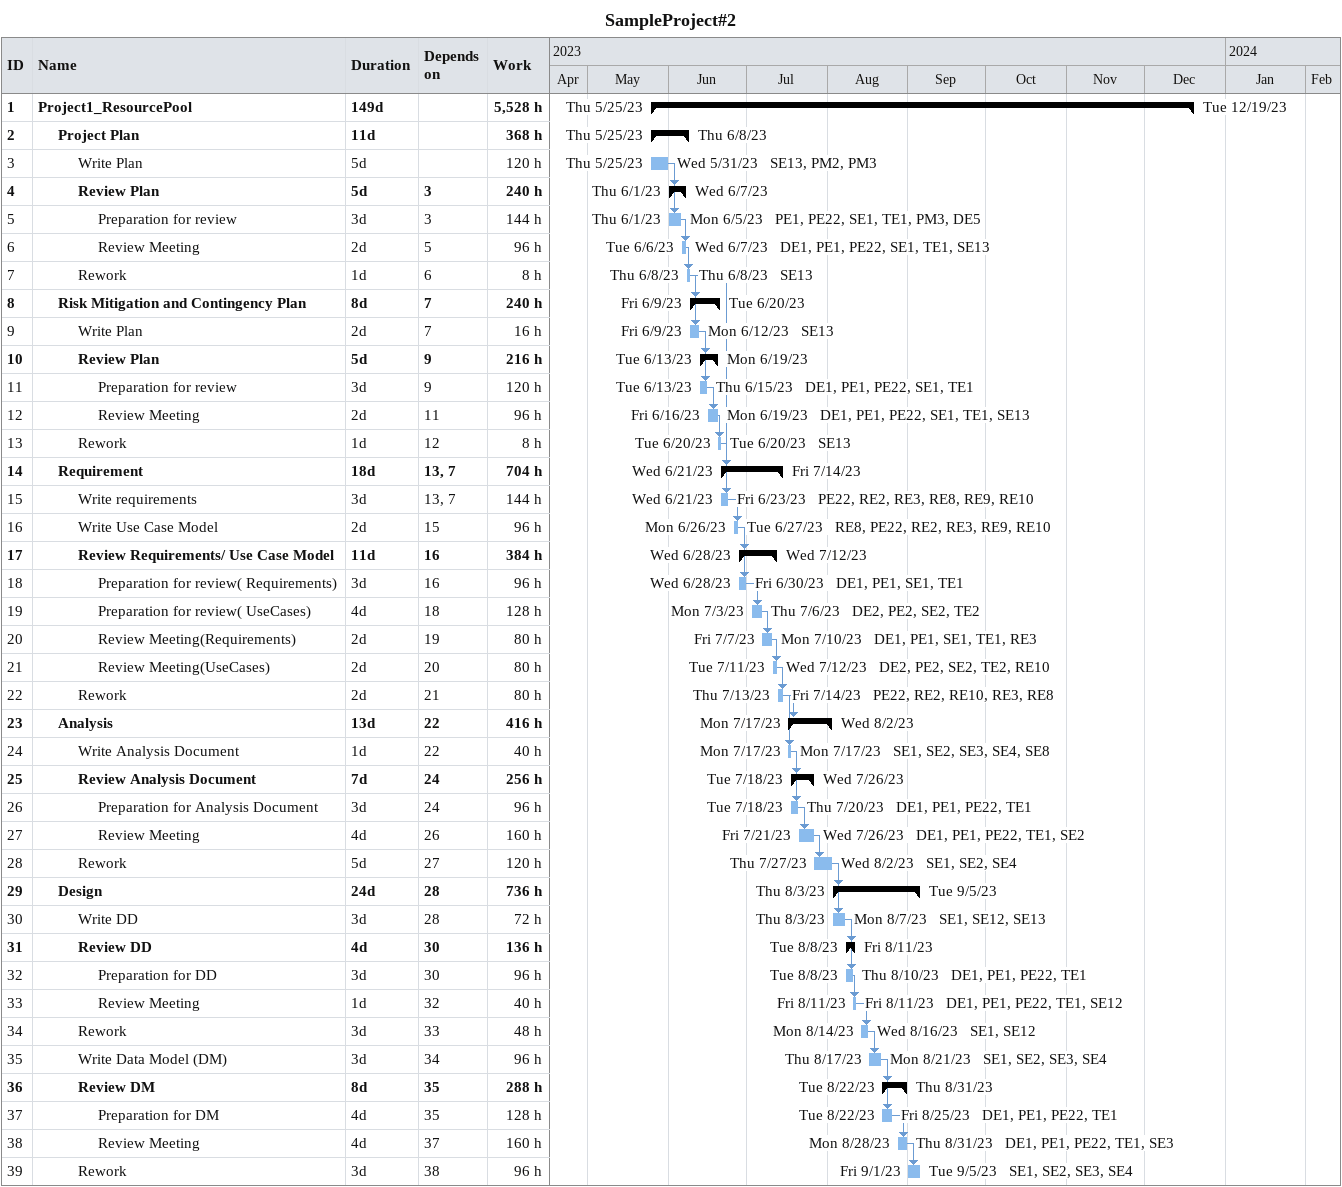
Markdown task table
SampleProject#2

| ID | Level | Task | Duration | Start | Finish | Predecessors | Resources | Work (h) |
|---|---|---|---|---|---|---|---|---|
| 1 | 1 | **Project1_ResourcePool** | 149d | 2023-05-25 | 2023-12-19 |  |  | 5528 |
| 2 | 2 | **Project Plan** | 11d | 2023-05-25 | 2023-06-08 |  |  | 368 |
| 3 | 3 | Write Plan | 5d | 2023-05-25 | 2023-05-31 |  | SE13, PM2, PM3 | 120 |
| 4 | 3 | **Review Plan** | 5d | 2023-06-01 | 2023-06-07 | 3 |  | 240 |
| 5 | 4 | Preparation for review | 3d | 2023-06-01 | 2023-06-05 | 3 | PE1, PE22, SE1, TE1, PM3, DE5 | 144 |
| 6 | 4 | Review Meeting | 2d | 2023-06-06 | 2023-06-07 | 5 | DE1, PE1, PE22, SE1, TE1, SE13 | 96 |
| 7 | 3 | Rework | 1d | 2023-06-08 | 2023-06-08 | 6 | SE13 | 8 |
| 8 | 2 | **Risk Mitigation and Contingency Plan** | 8d | 2023-06-09 | 2023-06-20 | 7 |  | 240 |
| 9 | 3 | Write Plan | 2d | 2023-06-09 | 2023-06-12 | 7 | SE13 | 16 |
| 10 | 3 | **Review Plan** | 5d | 2023-06-13 | 2023-06-19 | 9 |  | 216 |
| 11 | 4 | Preparation for review | 3d | 2023-06-13 | 2023-06-15 | 9 | DE1, PE1, PE22, SE1, TE1 | 120 |
| 12 | 4 | Review Meeting | 2d | 2023-06-16 | 2023-06-19 | 11 | DE1, PE1, PE22, SE1, TE1, SE13 | 96 |
| 13 | 3 | Rework | 1d | 2023-06-20 | 2023-06-20 | 12 | SE13 | 8 |
| 14 | 2 | **Requirement** | 18d | 2023-06-21 | 2023-07-14 | 13, 7 |  | 704 |
| 15 | 3 | Write requirements | 3d | 2023-06-21 | 2023-06-23 | 13, 7 | PE22, RE2, RE3, RE8, RE9, RE10 | 144 |
| 16 | 3 | Write Use Case Model | 2d | 2023-06-26 | 2023-06-27 | 15 | RE8, PE22, RE2, RE3, RE9, RE10 | 96 |
| 17 | 3 | **Review Requirements/ Use Case Model** | 11d | 2023-06-28 | 2023-07-12 | 16 |  | 384 |
| 18 | 4 | Preparation for review( Requirements) | 3d | 2023-06-28 | 2023-06-30 | 16 | DE1, PE1, SE1, TE1 | 96 |
| 19 | 4 | Preparation for review( UseCases) | 4d | 2023-07-03 | 2023-07-06 | 18 | DE2, PE2, SE2, TE2 | 128 |
| 20 | 4 | Review Meeting(Requirements) | 2d | 2023-07-07 | 2023-07-10 | 19 | DE1, PE1, SE1, TE1, RE3 | 80 |
| 21 | 4 | Review Meeting(UseCases) | 2d | 2023-07-11 | 2023-07-12 | 20 | DE2, PE2, SE2, TE2, RE10 | 80 |
| 22 | 3 | Rework | 2d | 2023-07-13 | 2023-07-14 | 21 | PE22, RE2, RE10, RE3, RE8 | 80 |
| 23 | 2 | **Analysis** | 13d | 2023-07-17 | 2023-08-02 | 22 |  | 416 |
| 24 | 3 | Write Analysis Document | 1d | 2023-07-17 | 2023-07-17 | 22 | SE1, SE2, SE3, SE4, SE8 | 40 |
| 25 | 3 | **Review Analysis Document** | 7d | 2023-07-18 | 2023-07-26 | 24 |  | 256 |
| 26 | 4 | Preparation for Analysis Document | 3d | 2023-07-18 | 2023-07-20 | 24 | DE1, PE1, PE22, TE1 | 96 |
| 27 | 4 | Review Meeting | 4d | 2023-07-21 | 2023-07-26 | 26 | DE1, PE1, PE22, TE1, SE2 | 160 |
| 28 | 3 | Rework | 5d | 2023-07-27 | 2023-08-02 | 27 | SE1, SE2, SE4 | 120 |
| 29 | 2 | **Design** | 24d | 2023-08-03 | 2023-09-05 | 28 |  | 736 |
| 30 | 3 | Write DD | 3d | 2023-08-03 | 2023-08-07 | 28 | SE1, SE12, SE13 | 72 |
| 31 | 3 | **Review DD** | 4d | 2023-08-08 | 2023-08-11 | 30 |  | 136 |
| 32 | 4 | Preparation for DD | 3d | 2023-08-08 | 2023-08-10 | 30 | DE1, PE1, PE22, TE1 | 96 |
| 33 | 4 | Review Meeting | 1d | 2023-08-11 | 2023-08-11 | 32 | DE1, PE1, PE22, TE1, SE12 | 40 |
| 34 | 3 | Rework | 3d | 2023-08-14 | 2023-08-16 | 33 | SE1, SE12 | 48 |
| 35 | 3 | Write Data Model (DM) | 3d | 2023-08-17 | 2023-08-21 | 34 | SE1, SE2, SE3, SE4 | 96 |
| 36 | 3 | **Review DM** | 8d | 2023-08-22 | 2023-08-31 | 35 |  | 288 |
| 37 | 4 | Preparation for DM | 4d | 2023-08-22 | 2023-08-25 | 35 | DE1, PE1, PE22, TE1 | 128 |
| 38 | 4 | Review Meeting | 4d | 2023-08-28 | 2023-08-31 | 37 | DE1, PE1, PE22, TE1, SE3 | 160 |
| 39 | 3 | Rework | 3d | 2023-09-01 | 2023-09-05 | 38 | SE1, SE2, SE3, SE4 | 96 |
